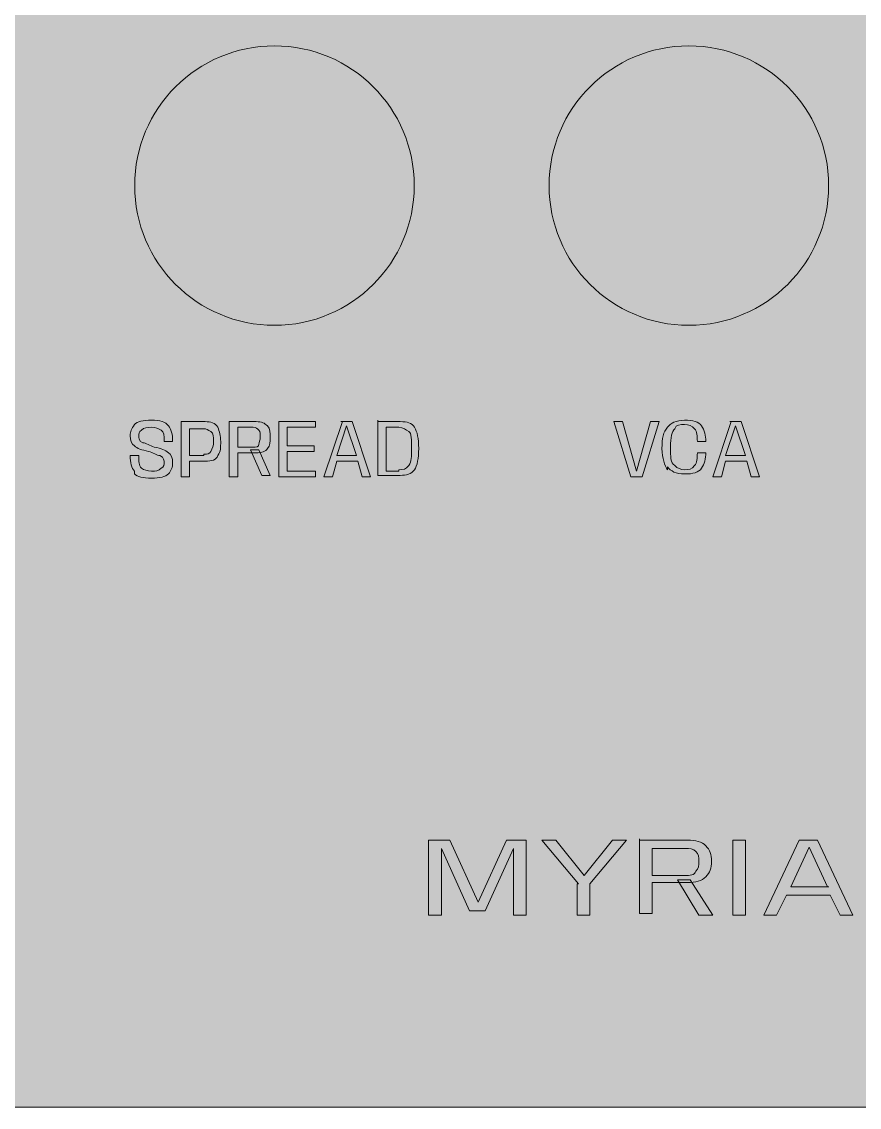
# Model space of a CAD drawing. Header units: millimetres. Extents: x -6 to 399, y -25 to 134.
# Drawn here: x 24.53 to 45.42, y 0.26 to 27.35 of the extents above; entities that cross this region are included whole.
import ezdxf

# ---------------------------------------------------------------- set-up
doc = ezdxf.new("R2010")
doc.units = ezdxf.units.MM
doc.header["$MEASUREMENT"] = 0
for name, color, linetype, lineweight in [('background', 7, 'Continuous', 0), ('cnc', 7, 'Continuous', 0), ('pink', 7, 'Continuous', 0)]:
    doc.layers.add(name, color=color, linetype=linetype, lineweight=lineweight)

msp = doc.modelspace()

# ---------------------------------------------------------------- hatches: boundary and pattern name
at = {"layer": 'background', "true_color": 0x010101, "transparency": 33554687}
h = msp.add_hatch(color=18, dxfattribs=at)
h.dxf.hatch_style = 2
h.paths.add_polyline_path([(0.19403, 129.25778), (81.95028, 129.25778), (81.95028, 0.26458), (0.19403, 0.26458)])
at = {"layer": 'pink', "true_color": 0xf4a7b0, "transparency": 33554687}
h = msp.add_hatch(color=231, dxfattribs=at)
h.dxf.hatch_style = 2
edge = h.paths.add_edge_path()
edge.add_spline(control_points=[(27.34028, 16.13958), (27.26972, 16.21014), (27.23444, 16.35125), (27.23444, 16.52764), (27.23444, 16.52764), (27.44611, 16.52764), (27.44611, 16.52764), (27.44611, 16.38653), (27.44611, 16.28069), (27.51666, 16.21014), (27.58722, 16.17486), (27.65777, 16.13958), (27.76361, 16.13958), (27.86944, 16.13958), (27.93999, 16.13958), (28.01055, 16.21014), (28.0811, 16.24542), (28.0811, 16.31597), (28.0811, 16.35125), (28.0811, 16.38653), (28.0811, 16.49236), (27.97527, 16.52764), (27.90471, 16.52764), (27.79888, 16.5982), (27.69305, 16.63347), (27.51666, 16.66875), (27.41082, 16.70403), (27.34027, 16.77458), (27.26971, 16.80986), (27.23443, 16.91569), (27.23443, 17.02153), (27.23443, 17.12737), (27.26971, 17.19792), (27.34027, 17.30374), (27.41082, 17.3743), (27.55193, 17.40957), (27.7636, 17.40957), (27.97527, 17.40957), (28.11638, 17.37429), (28.18693, 17.26846), (28.25749, 17.1979), (28.29277, 17.0568), (28.29277, 16.88041), (28.29277, 16.88041), (28.0811, 16.88041), (28.0811, 16.88041), (28.0811, 17.02152), (28.0811, 17.12736), (28.01055, 17.16262), (27.93999, 17.1979), (27.86943, 17.23318), (27.7636, 17.23318), (27.65777, 17.23318), (27.58721, 17.23318), (27.51666, 17.16262), (27.44611, 17.12735), (27.44611, 17.0568), (27.44611, 17.02152), (27.44611, 16.98624), (27.44611, 16.88041), (27.55194, 16.84513), (27.62249, 16.84513), (27.72833, 16.77457), (27.83416, 16.7393), (28.01055, 16.70402), (28.11639, 16.66874), (28.18694, 16.59819), (28.2575, 16.56291), (28.29278, 16.45708), (28.29278, 16.35124), (28.29278, 16.2454), (28.2575, 16.13957), (28.18694, 16.06902), (28.11639, 15.99846), (27.97527, 15.96319), (27.76361, 15.96319), (27.55194, 15.96319), (27.41083, 15.99847), (27.34028, 16.06902), (27.34028, 16.06902), (27.34028, 16.13958), (27.34028, 16.13958)], knot_values=[0, 0, 0, 0, 1, 1, 1, 2, 2, 2, 3, 3, 3, 4, 4, 4, 5, 5, 5, 6, 6, 6, 7, 7, 7, 8, 8, 8, 9, 9, 9, 10, 10, 10, 11, 11, 11, 12, 12, 12, 13, 13, 13, 14, 14, 14, 15, 15, 15, 16, 16, 16, 17, 17, 17, 18, 18, 18, 19, 19, 19, 20, 20, 20, 21, 21, 21, 22, 22, 22, 23, 23, 23, 24, 24, 24, 25, 25, 25, 26, 26, 26, 27, 27, 27, 27], degree=3, periodic=0)
h = msp.add_hatch(color=231, dxfattribs=at)
h.dxf.hatch_style = 2
edge = h.paths.add_edge_path()
edge.add_spline(control_points=[(28.50444, 17.3743), (28.50444, 17.3743), (29.10416, 17.3743), (29.10416, 17.3743), (29.24527, 17.3743), (29.35111, 17.33902), (29.42166, 17.2332), (29.45694, 17.12737), (29.49222, 17.02153), (29.49222, 16.88042), (29.49222, 16.73931), (29.49222, 16.63347), (29.42166, 16.52764), (29.38639, 16.42181), (29.28055, 16.38653), (29.10416, 16.38653), (29.10416, 16.38653), (28.71611, 16.38653), (28.71611, 16.38653), (28.71611, 16.38653), (28.71611, 15.99847), (28.71611, 15.99847), (28.71611, 15.99847), (28.50444, 15.99847), (28.50444, 15.99847), (28.50444, 15.99847), (28.50444, 17.3743), (28.50444, 17.3743)], knot_values=[0, 0, 0, 0, 1, 1, 1, 2, 2, 2, 3, 3, 3, 4, 4, 4, 5, 5, 5, 6, 6, 6, 7, 7, 7, 8, 8, 8, 9, 9, 9, 9], degree=3, periodic=0)
edge = h.paths.add_edge_path()
edge.add_spline(control_points=[(29.06889, 16.56292), (29.17472, 16.56292), (29.21, 16.56292), (29.24528, 16.63348), (29.28055, 16.70404), (29.31583, 16.77459), (29.31583, 16.88043), (29.31583, 16.98627), (29.31583, 17.0921), (29.24528, 17.12738), (29.17472, 17.16266), (29.13944, 17.19794), (29.06889, 17.19794), (29.06889, 17.19794), (28.71611, 17.19794), (28.71611, 17.19794), (28.71611, 17.19794), (28.71611, 16.52766), (28.71611, 16.52766), (28.71611, 16.52766), (29.06889, 16.52766), (29.06889, 16.52766), (29.06889, 16.52766), (29.06889, 16.56292), (29.06889, 16.56292)], knot_values=[0, 0, 0, 0, 1, 1, 1, 2, 2, 2, 3, 3, 3, 4, 4, 4, 5, 5, 5, 6, 6, 6, 7, 7, 7, 8, 8, 8, 8], degree=3, periodic=0)
edge.add_line((29.06889, 16.56292), (29.06889, 16.56292))
h = msp.add_hatch(color=231, dxfattribs=at)
h.dxf.hatch_style = 2
edge = h.paths.add_edge_path()
edge.add_spline(control_points=[(29.70389, 17.3743), (29.70389, 17.3743), (30.37416, 17.3743), (30.37416, 17.3743), (30.51528, 17.3743), (30.58583, 17.33902), (30.65639, 17.26848), (30.72694, 17.19793), (30.72694, 17.09209), (30.72694, 16.98626), (30.72694, 16.88043), (30.72694, 16.77459), (30.65639, 16.70404), (30.62111, 16.63348), (30.51528, 16.59821), (30.37416, 16.59821), (30.37416, 16.59821), (29.91555, 16.59821), (29.91555, 16.59821), (29.91555, 16.59821), (29.91555, 15.99848), (29.91555, 15.99848), (29.91555, 15.99848), (29.70389, 15.99848), (29.70389, 15.99848), (29.70389, 15.99848), (29.70389, 17.37432), (29.70389, 17.37432), (29.70389, 17.37432), (29.70389, 17.3743), (29.70389, 17.3743)], knot_values=[0, 0, 0, 0, 1, 1, 1, 2, 2, 2, 3, 3, 3, 4, 4, 4, 5, 5, 5, 6, 6, 6, 7, 7, 7, 8, 8, 8, 9, 9, 9, 10, 10, 10, 10], degree=3, periodic=0)
edge = h.paths.add_edge_path()
edge.add_spline(control_points=[(30.30361, 16.73931), (30.37416, 16.73931), (30.44472, 16.73931), (30.44472, 16.80987), (30.44472, 16.84515), (30.48, 16.9157), (30.48, 16.98626), (30.48, 17.05682), (30.48, 17.12737), (30.44472, 17.16265), (30.40944, 17.19793), (30.37417, 17.23321), (30.30361, 17.23321), (30.30361, 17.23321), (29.91555, 17.23321), (29.91555, 17.23321), (29.91555, 17.23321), (29.91555, 16.73932), (29.91555, 16.73932), (29.91555, 16.73932), (30.30361, 16.73932), (30.30361, 16.73932), (30.30361, 16.73932), (30.30361, 16.73931), (30.30361, 16.73931)], knot_values=[0, 0, 0, 0, 1, 1, 1, 2, 2, 2, 3, 3, 3, 4, 4, 4, 5, 5, 5, 6, 6, 6, 7, 7, 7, 8, 8, 8, 8], degree=3, periodic=0)
edge.add_line((30.30361, 16.73931), (30.30361, 16.73931))
edge = h.paths.add_edge_path()
edge.add_spline(control_points=[(30.23305, 16.66875), (30.23305, 16.66875), (30.44472, 16.66875), (30.44472, 16.66875), (30.44472, 16.66875), (30.72694, 16.03375), (30.72694, 16.03375), (30.72694, 16.03375), (30.51528, 16.03375), (30.51528, 16.03375), (30.51528, 16.03375), (30.23305, 16.66875), (30.23305, 16.66875)], knot_values=[0, 0, 0, 0, 1, 1, 1, 2, 2, 2, 3, 3, 3, 4, 4, 4, 4], degree=3, periodic=0)
edge.add_line((30.23305, 16.66875), (30.23305, 16.66875))
h = msp.add_hatch(color=231, dxfattribs=at)
h.dxf.hatch_style = 2
h.paths.add_polyline_path([(30.93861, 17.3743), (31.85583, 17.3743), (31.85583, 17.2332), (31.15027, 17.2332), (31.15027, 16.77459), (31.82055, 16.77459), (31.82055, 16.63348), (31.15027, 16.63348), (31.15027, 16.13959), (31.85583, 16.13959), (31.85583, 15.99848), (30.93861, 15.99848), (30.93861, 17.37432)])
h = msp.add_hatch(color=231, dxfattribs=at)
h.dxf.hatch_style = 2
edge = h.paths.add_edge_path()
edge.add_spline(control_points=[(32.49083, 17.3743), (32.49083, 17.3743), (32.77305, 17.3743), (32.77305, 17.3743), (32.77305, 17.3743), (33.23167, 15.99847), (33.23167, 15.99847), (33.23167, 15.99847), (33.02, 15.99847), (33.02, 15.99847), (33.02, 15.99847), (32.91417, 16.38653), (32.91417, 16.38653), (32.91417, 16.38653), (32.385, 16.38653), (32.385, 16.38653), (32.385, 16.38653), (32.27916, 15.99847), (32.27916, 15.99847), (32.27916, 15.99847), (32.0675, 15.99847), (32.0675, 15.99847), (32.0675, 15.99847), (32.52611, 17.3743), (32.52611, 17.3743), (32.52611, 17.3743), (32.49083, 17.3743), (32.49083, 17.3743)], knot_values=[0, 0, 0, 0, 1, 1, 1, 2, 2, 2, 3, 3, 3, 4, 4, 4, 5, 5, 5, 6, 6, 6, 7, 7, 7, 8, 8, 8, 9, 9, 9, 9], degree=3, periodic=0)
edge = h.paths.add_edge_path()
edge.add_spline(control_points=[(32.87889, 16.52764), (32.87889, 16.52764), (32.63194, 17.26848), (32.63194, 17.26848), (32.63194, 17.26848), (32.63194, 17.26848), (32.63194, 17.26848), (32.63194, 17.26848), (32.385, 16.52764), (32.385, 16.52764), (32.385, 16.52764), (32.84361, 16.52764), (32.84361, 16.52764), (32.84361, 16.52764), (32.87889, 16.52764), (32.87889, 16.52764)], knot_values=[0, 0, 0, 0, 1, 1, 1, 2, 2, 2, 3, 3, 3, 4, 4, 4, 5, 5, 5, 5], degree=3, periodic=0)
edge.add_line((32.87889, 16.52764), (32.87889, 16.52764))
h = msp.add_hatch(color=231, dxfattribs=at)
h.dxf.hatch_style = 2
edge = h.paths.add_edge_path()
edge.add_spline(control_points=[(33.40805, 17.3743), (33.40805, 17.3743), (33.9725, 17.3743), (33.9725, 17.3743), (34.14889, 17.3743), (34.25472, 17.33902), (34.32527, 17.2332), (34.39583, 17.12737), (34.43111, 16.95098), (34.43111, 16.70403), (34.43111, 16.45708), (34.39583, 16.28069), (34.32527, 16.17486), (34.25472, 16.06903), (34.11361, 16.03375), (33.9725, 16.03375), (33.9725, 16.03375), (33.40805, 16.03375), (33.40805, 16.03375), (33.40805, 16.03375), (33.40805, 17.40958), (33.40805, 17.40958), (33.40805, 17.40958), (33.40805, 17.3743), (33.40805, 17.3743)], knot_values=[0, 0, 0, 0, 1, 1, 1, 2, 2, 2, 3, 3, 3, 4, 4, 4, 5, 5, 5, 6, 6, 6, 7, 7, 7, 8, 8, 8, 8], degree=3, periodic=0)
edge = h.paths.add_edge_path()
edge.add_spline(control_points=[(33.93722, 16.17486), (34.04305, 16.17486), (34.11361, 16.17486), (34.18416, 16.28069), (34.25472, 16.38652), (34.25472, 16.49236), (34.25472, 16.70403), (34.25472, 16.9157), (34.25472, 17.09209), (34.18416, 17.12737), (34.11361, 17.16265), (34.04305, 17.2332), (33.93722, 17.2332), (33.93722, 17.2332), (33.61972, 17.2332), (33.61972, 17.2332), (33.61972, 17.2332), (33.61972, 16.13958), (33.61972, 16.13958), (33.61972, 16.13958), (33.93722, 16.13958), (33.93722, 16.13958), (33.93722, 16.13958), (33.93722, 16.17486), (33.93722, 16.17486)], knot_values=[0, 0, 0, 0, 1, 1, 1, 2, 2, 2, 3, 3, 3, 4, 4, 4, 5, 5, 5, 6, 6, 6, 7, 7, 7, 8, 8, 8, 8], degree=3, periodic=0)
edge.add_line((33.93722, 16.17486), (33.93722, 16.17486))
h = msp.add_hatch(color=231, dxfattribs=at)
h.dxf.hatch_style = 2
h.paths.add_polyline_path([(39.29944, 17.3743), (39.51111, 17.3743), (39.86389, 16.13958), (40.21666, 17.3743), (40.42833, 17.3743), (40.005, 15.99847), (39.72278, 15.99847)])
h = msp.add_hatch(color=231, dxfattribs=at)
h.dxf.hatch_style = 2
edge = h.paths.add_edge_path()
edge.add_spline(control_points=[(40.64, 16.17486), (40.56944, 16.28069), (40.49889, 16.45708), (40.49889, 16.70403), (40.49889, 16.95098), (40.53416, 17.12737), (40.64, 17.2332), (40.71055, 17.33902), (40.85166, 17.40958), (41.06333, 17.40958), (41.275, 17.40958), (41.41611, 17.3743), (41.48666, 17.26848), (41.55722, 17.16265), (41.5925, 17.02153), (41.5925, 16.88042), (41.5925, 16.88042), (41.38083, 16.88042), (41.38083, 16.88042), (41.38083, 17.02153), (41.38083, 17.12737), (41.31028, 17.19792), (41.23972, 17.26848), (41.16916, 17.30374), (41.06333, 17.30374), (40.9575, 17.30374), (40.85167, 17.30374), (40.81639, 17.19792), (40.74583, 17.12736), (40.71055, 16.98625), (40.71055, 16.73931), (40.71055, 16.49237), (40.71055, 16.35125), (40.81639, 16.2807), (40.88694, 16.21014), (40.9575, 16.17487), (41.06333, 16.17487), (41.16916, 16.17487), (41.23972, 16.17487), (41.31028, 16.2807), (41.38083, 16.35126), (41.38083, 16.45709), (41.38083, 16.5982), (41.38083, 16.5982), (41.5925, 16.5982), (41.5925, 16.5982), (41.5925, 16.45709), (41.55722, 16.31598), (41.48666, 16.21014), (41.41611, 16.10431), (41.275, 16.06903), (41.06333, 16.06903), (40.85166, 16.06903), (40.71055, 16.13959), (40.64, 16.24542), (40.64, 16.24542), (40.64, 16.17486), (40.64, 16.17486)], knot_values=[0, 0, 0, 0, 1, 1, 1, 2, 2, 2, 3, 3, 3, 4, 4, 4, 5, 5, 5, 6, 6, 6, 7, 7, 7, 8, 8, 8, 9, 9, 9, 10, 10, 10, 11, 11, 11, 12, 12, 12, 13, 13, 13, 14, 14, 14, 15, 15, 15, 16, 16, 16, 17, 17, 17, 18, 18, 18, 19, 19, 19, 19], degree=3, periodic=0)
h = msp.add_hatch(color=231, dxfattribs=at)
h.dxf.hatch_style = 2
edge = h.paths.add_edge_path()
edge.add_spline(control_points=[(42.19222, 17.3743), (42.19222, 17.3743), (42.47444, 17.3743), (42.47444, 17.3743), (42.47444, 17.3743), (42.93306, 15.99847), (42.93306, 15.99847), (42.93306, 15.99847), (42.72139, 15.99847), (42.72139, 15.99847), (42.72139, 15.99847), (42.61555, 16.38653), (42.61555, 16.38653), (42.61555, 16.38653), (42.08639, 16.38653), (42.08639, 16.38653), (42.08639, 16.38653), (41.98055, 15.99847), (41.98055, 15.99847), (41.98055, 15.99847), (41.76889, 15.99847), (41.76889, 15.99847), (41.76889, 15.99847), (42.2275, 17.3743), (42.2275, 17.3743), (42.2275, 17.3743), (42.19222, 17.3743), (42.19222, 17.3743)], knot_values=[0, 0, 0, 0, 1, 1, 1, 2, 2, 2, 3, 3, 3, 4, 4, 4, 5, 5, 5, 6, 6, 6, 7, 7, 7, 8, 8, 8, 9, 9, 9, 9], degree=3, periodic=0)
edge = h.paths.add_edge_path()
edge.add_spline(control_points=[(42.58028, 16.52764), (42.58028, 16.52764), (42.33333, 17.26848), (42.33333, 17.26848), (42.33333, 17.26848), (42.33333, 17.26848), (42.33333, 17.26848), (42.33333, 17.26848), (42.08639, 16.52764), (42.08639, 16.52764), (42.08639, 16.52764), (42.545, 16.52764), (42.545, 16.52764), (42.545, 16.52764), (42.58028, 16.52764), (42.58028, 16.52764)], knot_values=[0, 0, 0, 0, 1, 1, 1, 2, 2, 2, 3, 3, 3, 4, 4, 4, 5, 5, 5, 5], degree=3, periodic=0)
edge.add_line((42.58028, 16.52764), (42.58028, 16.52764))
h = msp.add_hatch(color=231, dxfattribs=at)
h.dxf.hatch_style = 2
h.paths.add_polyline_path([(34.71333, 6.93208), (35.20722, 6.93208), (35.91278, 5.37986), (36.61833, 6.93208), (37.11222, 6.93208), (37.11222, 5.06236), (36.79472, 5.06236), (36.79472, 6.72042), (36.08917, 5.1682), (35.70111, 5.1682), (34.99556, 6.72042), (34.99556, 5.06236), (34.67805, 5.06236), (34.67805, 6.93208)])
h = msp.add_hatch(color=231, dxfattribs=at)
h.dxf.hatch_style = 2
h.paths.add_polyline_path([(38.4175, 5.83848), (37.50028, 6.93209), (37.85305, 6.93209), (38.55861, 6.05015), (39.26417, 6.93209), (39.61694, 6.93209), (38.69972, 5.83848), (38.69972, 5.06236), (38.38222, 5.06236), (38.38222, 5.83848)])
h = msp.add_hatch(color=231, dxfattribs=at)
h.dxf.hatch_style = 2
edge = h.paths.add_edge_path()
edge.add_spline(control_points=[(39.93444, 6.93208), (39.93444, 6.93208), (41.13389, 6.93208), (41.13389, 6.93208), (41.34555, 6.93208), (41.48666, 6.8968), (41.5925, 6.79097), (41.69833, 6.68514), (41.73361, 6.5793), (41.73361, 6.40291), (41.73361, 6.22652), (41.69833, 6.1207), (41.5925, 6.01486), (41.48666, 5.90902), (41.34556, 5.87375), (41.13389, 5.87375), (41.13389, 5.87375), (40.25194, 5.87375), (40.25194, 5.87375), (40.25194, 5.87375), (40.25194, 5.09763), (40.25194, 5.09763), (40.25194, 5.09763), (39.93444, 5.09763), (39.93444, 5.09763), (39.93444, 5.09763), (39.93444, 6.96735), (39.93444, 6.96735), (39.93444, 6.96735), (39.93444, 6.93208), (39.93444, 6.93208)], knot_values=[0, 0, 0, 0, 1, 1, 1, 2, 2, 2, 3, 3, 3, 4, 4, 4, 5, 5, 5, 6, 6, 6, 7, 7, 7, 8, 8, 8, 9, 9, 9, 10, 10, 10, 10], degree=3, periodic=0)
edge = h.paths.add_edge_path()
edge.add_spline(control_points=[(41.06333, 6.05014), (41.20444, 6.05014), (41.31028, 6.05014), (41.34556, 6.15596), (41.41611, 6.22652), (41.41611, 6.29707), (41.41611, 6.40291), (41.41611, 6.50875), (41.41611, 6.5793), (41.34556, 6.64986), (41.275, 6.72042), (41.20444, 6.72042), (41.06333, 6.72042), (41.06333, 6.72042), (40.25194, 6.72042), (40.25194, 6.72042), (40.25194, 6.72042), (40.25194, 6.05015), (40.25194, 6.05015), (40.25194, 6.05015), (41.06333, 6.05015), (41.06333, 6.05015), (41.06333, 6.05015), (41.06333, 6.05014), (41.06333, 6.05014)], knot_values=[0, 0, 0, 0, 1, 1, 1, 2, 2, 2, 3, 3, 3, 4, 4, 4, 5, 5, 5, 6, 6, 6, 7, 7, 7, 8, 8, 8, 8], degree=3, periodic=0)
edge.add_line((41.06333, 6.05014), (41.06333, 6.05014))
edge = h.paths.add_edge_path()
edge.add_spline(control_points=[(40.88694, 5.94431), (40.88694, 5.94431), (41.20444, 5.94431), (41.20444, 5.94431), (41.20444, 5.94431), (41.76889, 5.06236), (41.76889, 5.06236), (41.76889, 5.06236), (41.41611, 5.06236), (41.41611, 5.06236), (41.41611, 5.06236), (40.88694, 5.94431), (40.88694, 5.94431)], knot_values=[0, 0, 0, 0, 1, 1, 1, 2, 2, 2, 3, 3, 3, 4, 4, 4, 4], degree=3, periodic=0)
edge.add_line((40.88694, 5.94431), (40.88694, 5.94431))
h = msp.add_hatch(color=231, dxfattribs=at)
h.dxf.hatch_style = 2
h.paths.add_polyline_path([(42.26277, 6.93208), (42.58027, 6.93208), (42.58027, 5.06236), (42.26277, 5.06236)])
h = msp.add_hatch(color=231, dxfattribs=at)
h.dxf.hatch_style = 2
edge = h.paths.add_edge_path()
edge.add_spline(control_points=[(43.95611, 6.93208), (43.95611, 6.93208), (44.37944, 6.93208), (44.37944, 6.93208), (44.37944, 6.93208), (45.26139, 5.06236), (45.26139, 5.06236), (45.26139, 5.06236), (44.94389, 5.06236), (44.94389, 5.06236), (44.94389, 5.06236), (44.69694, 5.55625), (44.69694, 5.55625), (44.69694, 5.55625), (43.60333, 5.55625), (43.60333, 5.55625), (43.60333, 5.55625), (43.35639, 5.06236), (43.35639, 5.06236), (43.35639, 5.06236), (43.03889, 5.06236), (43.03889, 5.06236), (43.03889, 5.06236), (43.92083, 6.93208), (43.92083, 6.93208), (43.92083, 6.93208), (43.95611, 6.93208), (43.95611, 6.93208)], knot_values=[0, 0, 0, 0, 1, 1, 1, 2, 2, 2, 3, 3, 3, 4, 4, 4, 5, 5, 5, 6, 6, 6, 7, 7, 7, 8, 8, 8, 9, 9, 9, 9], degree=3, periodic=0)
edge = h.paths.add_edge_path()
edge.add_spline(control_points=[(44.62638, 5.76792), (44.62638, 5.76792), (44.16777, 6.75569), (44.16777, 6.75569), (44.16777, 6.75569), (44.16777, 6.75569), (44.16777, 6.75569), (44.16777, 6.75569), (43.70916, 5.76792), (43.70916, 5.76792), (43.70916, 5.76792), (44.66166, 5.76792), (44.66166, 5.76792), (44.66166, 5.76792), (44.62638, 5.76792), (44.62638, 5.76792)], knot_values=[0, 0, 0, 0, 1, 1, 1, 2, 2, 2, 3, 3, 3, 4, 4, 4, 5, 5, 5, 5], degree=3, periodic=0)
edge.add_line((44.62638, 5.76792), (44.62638, 5.76792))

# ---------------------------------------------------------------- linework, layer by layer
at = {"layer": 'background', "color": 18, "lineweight": 0, "true_color": 0x000000}
msp.add_lwpolyline([(0.19403, 129.25778), (81.95028, 129.25778), (81.95028, 0.26458), (0.19403, 0.26458)], close=True, dxfattribs=at)
at = {"layer": 'background'}
msp.add_lwpolyline([(0.19403, 129.25778), (81.95028, 129.25778), (81.95028, 0.26458), (0.19403, 0.26458)], close=True, dxfattribs=at)
at = {"layer": 'cnc', "color": 165, "lineweight": 9, "true_color": 0x4068b1}
msp.add_lwpolyline([(0.24694, 129.20486), (81.95028, 129.20486), (81.95028, 0.26458), (0.24694, 0.26458)], close=True, dxfattribs=at)
for centre in [(30.83278, 23.2657), (41.16916, 23.2657)]:
    msp.add_circle(centre, 3.4865, dxfattribs=at)
at = {"layer": 'pink', "color": 18, "lineweight": 0, "true_color": 0x000000}
for points in [[(30.93861, 17.3743), (31.85583, 17.3743), (31.85583, 17.2332), (31.15027, 17.2332), (31.15027, 16.77459), (31.82055, 16.77459), (31.82055, 16.63348), (31.15027, 16.63348), (31.15027, 16.13959), (31.85583, 16.13959), (31.85583, 15.99848), (30.93861, 15.99848), (30.93861, 17.37432)], [(32.49083, 17.3743), (32.77305, 17.3743), (33.23167, 15.99847), (33.02, 15.99847), (32.91417, 16.38653), (32.385, 16.38653), (32.27916, 15.99847), (32.0675, 15.99847), (32.52611, 17.3743)], [(39.29944, 17.3743), (39.51111, 17.3743), (39.86389, 16.13958), (39.86389, 16.13958), (40.21666, 17.3743), (40.42833, 17.3743), (40.005, 15.99847), (39.72278, 15.99847)], [(42.19222, 17.3743), (42.47444, 17.3743), (42.93306, 15.99847), (42.72139, 15.99847), (42.61555, 16.38653), (42.08639, 16.38653), (41.98055, 15.99847), (41.76889, 15.99847), (42.2275, 17.3743)], [(32.87889, 16.52764), (32.63194, 17.26848), (32.63194, 17.26848), (32.385, 16.52764), (32.84361, 16.52764)], [(42.58028, 16.52764), (42.33333, 17.26848), (42.33333, 17.26848), (42.08639, 16.52764), (42.545, 16.52764)], [(30.23305, 16.66875), (30.44472, 16.66875), (30.72694, 16.03375), (30.51528, 16.03375)], [(34.71333, 6.93208), (35.20722, 6.93208), (35.91278, 5.37986), (35.91278, 5.37986), (36.61833, 6.93208), (37.11222, 6.93208), (37.11222, 5.06236), (36.79472, 5.06236), (36.79472, 6.72042), (36.79472, 6.72042), (36.08917, 5.1682), (35.70111, 5.1682), (34.99556, 6.72042), (34.99556, 6.72042), (34.99556, 5.06236), (34.67805, 5.06236), (34.67805, 6.93208)], [(38.4175, 5.83848), (37.50028, 6.93209), (37.85305, 6.93209), (38.55861, 6.05015), (38.55861, 6.05015), (39.26417, 6.93209), (39.61694, 6.93209), (38.69972, 5.83848), (38.69972, 5.06236), (38.38222, 5.06236), (38.38222, 5.83848)], [(42.26277, 6.93208), (42.58027, 6.93208), (42.58027, 5.06236), (42.26277, 5.06236)], [(43.95611, 6.93208), (44.37944, 6.93208), (45.26139, 5.06236), (44.94389, 5.06236), (44.69694, 5.55625), (43.60333, 5.55625), (43.35639, 5.06236), (43.03889, 5.06236), (43.92083, 6.93208)], [(44.62638, 5.76792), (44.16777, 6.75569), (44.16777, 6.75569), (43.70916, 5.76792), (44.66166, 5.76792)], [(40.88694, 5.94431), (41.20444, 5.94431), (41.76889, 5.06236), (41.41611, 5.06236)]]:
    msp.add_lwpolyline(points, close=True, dxfattribs=at)
at = {"layer": 'pink'}
for points in [[(30.93861, 17.3743), (31.85583, 17.3743), (31.85583, 17.2332), (31.15027, 17.2332), (31.15027, 16.77459), (31.82055, 16.77459), (31.82055, 16.63348), (31.15027, 16.63348), (31.15027, 16.13959), (31.85583, 16.13959), (31.85583, 15.99848), (30.93861, 15.99848), (30.93861, 17.37432)], [(39.29944, 17.3743), (39.51111, 17.3743), (39.86389, 16.13958), (39.86389, 16.13958), (40.21666, 17.3743), (40.42833, 17.3743), (40.005, 15.99847), (39.72278, 15.99847)], [(34.71333, 6.93208), (35.20722, 6.93208), (35.91278, 5.37986), (35.91278, 5.37986), (36.61833, 6.93208), (37.11222, 6.93208), (37.11222, 5.06236), (36.79472, 5.06236), (36.79472, 6.72042), (36.79472, 6.72042), (36.08917, 5.1682), (35.70111, 5.1682), (34.99556, 6.72042), (34.99556, 6.72042), (34.99556, 5.06236), (34.67805, 5.06236), (34.67805, 6.93208)], [(38.4175, 5.83848), (37.50028, 6.93209), (37.85305, 6.93209), (38.55861, 6.05015), (38.55861, 6.05015), (39.26417, 6.93209), (39.61694, 6.93209), (38.69972, 5.83848), (38.69972, 5.06236), (38.38222, 5.06236), (38.38222, 5.83848)], [(42.26277, 6.93208), (42.58027, 6.93208), (42.58027, 5.06236), (42.26277, 5.06236)]]:
    msp.add_lwpolyline(points, close=True, dxfattribs=at)
at = {"layer": 'pink', "color": 18, "lineweight": 0, "true_color": 0x000000}
for points, knots in [([(27.34028, 16.13958), (27.26972, 16.21014), (27.23444, 16.35125), (27.23444, 16.52764), (27.23444, 16.52764), (27.44611, 16.52764), (27.44611, 16.52764), (27.44611, 16.38653), (27.44611, 16.28069), (27.51666, 16.21014), (27.58722, 16.17486), (27.65777, 16.13958), (27.76361, 16.13958), (27.86944, 16.13958), (27.93999, 16.13958), (28.01055, 16.21014), (28.0811, 16.24542), (28.0811, 16.31597), (28.0811, 16.35125), (28.0811, 16.38653), (28.0811, 16.49236), (27.97527, 16.52764), (27.90471, 16.52764), (27.79888, 16.5982), (27.69305, 16.63347), (27.51666, 16.66875), (27.41082, 16.70403), (27.34027, 16.77458), (27.26971, 16.80986), (27.23443, 16.91569), (27.23443, 17.02153), (27.23443, 17.12737), (27.26971, 17.19792), (27.34027, 17.30374), (27.41082, 17.3743), (27.55193, 17.40957), (27.7636, 17.40957), (27.97527, 17.40957), (28.11638, 17.37429), (28.18693, 17.26846), (28.25749, 17.1979), (28.29277, 17.0568), (28.29277, 16.88041), (28.29277, 16.88041), (28.0811, 16.88041), (28.0811, 16.88041), (28.0811, 17.02152), (28.0811, 17.12736), (28.01055, 17.16262), (27.93999, 17.1979), (27.86943, 17.23318), (27.7636, 17.23318), (27.65777, 17.23318), (27.58721, 17.23318), (27.51666, 17.16262), (27.44611, 17.12735), (27.44611, 17.0568), (27.44611, 17.02152), (27.44611, 16.98624), (27.44611, 16.88041), (27.55194, 16.84513), (27.62249, 16.84513), (27.72833, 16.77457), (27.83416, 16.7393), (28.01055, 16.70402), (28.11639, 16.66874), (28.18694, 16.59819), (28.2575, 16.56291), (28.29278, 16.45708), (28.29278, 16.35124), (28.29278, 16.2454), (28.2575, 16.13957), (28.18694, 16.06902), (28.11639, 15.99846), (27.97527, 15.96319), (27.76361, 15.96319), (27.55194, 15.96319), (27.41083, 15.99847), (27.34028, 16.06902), (27.34028, 16.06902), (27.34028, 16.13958), (27.34028, 16.13958)], [0, 0, 0, 0, 1, 1, 1, 2, 2, 2, 3, 3, 3, 4, 4, 4, 5, 5, 5, 6, 6, 6, 7, 7, 7, 8, 8, 8, 9, 9, 9, 10, 10, 10, 11, 11, 11, 12, 12, 12, 13, 13, 13, 14, 14, 14, 15, 15, 15, 16, 16, 16, 17, 17, 17, 18, 18, 18, 19, 19, 19, 20, 20, 20, 21, 21, 21, 22, 22, 22, 23, 23, 23, 24, 24, 24, 25, 25, 25, 26, 26, 26, 27, 27, 27, 27]), ([(28.50444, 17.3743), (28.50444, 17.3743), (29.10416, 17.3743), (29.10416, 17.3743), (29.24527, 17.3743), (29.35111, 17.33902), (29.42166, 17.2332), (29.45694, 17.12737), (29.49222, 17.02153), (29.49222, 16.88042), (29.49222, 16.73931), (29.49222, 16.63347), (29.42166, 16.52764), (29.38639, 16.42181), (29.28055, 16.38653), (29.10416, 16.38653), (29.10416, 16.38653), (28.71611, 16.38653), (28.71611, 16.38653), (28.71611, 16.38653), (28.71611, 15.99847), (28.71611, 15.99847), (28.71611, 15.99847), (28.50444, 15.99847), (28.50444, 15.99847), (28.50444, 15.99847), (28.50444, 17.3743), (28.50444, 17.3743)], [0, 0, 0, 0, 1, 1, 1, 2, 2, 2, 3, 3, 3, 4, 4, 4, 5, 5, 5, 6, 6, 6, 7, 7, 7, 8, 8, 8, 9, 9, 9, 9]), ([(29.70389, 17.3743), (29.70389, 17.3743), (30.37416, 17.3743), (30.37416, 17.3743), (30.51528, 17.3743), (30.58583, 17.33902), (30.65639, 17.26848), (30.72694, 17.19793), (30.72694, 17.09209), (30.72694, 16.98626), (30.72694, 16.88043), (30.72694, 16.77459), (30.65639, 16.70404), (30.62111, 16.63348), (30.51528, 16.59821), (30.37416, 16.59821), (30.37416, 16.59821), (29.91555, 16.59821), (29.91555, 16.59821), (29.91555, 16.59821), (29.91555, 15.99848), (29.91555, 15.99848), (29.91555, 15.99848), (29.70389, 15.99848), (29.70389, 15.99848), (29.70389, 15.99848), (29.70389, 17.37432), (29.70389, 17.37432), (29.70389, 17.37432), (29.70389, 17.3743), (29.70389, 17.3743)], [0, 0, 0, 0, 1, 1, 1, 2, 2, 2, 3, 3, 3, 4, 4, 4, 5, 5, 5, 6, 6, 6, 7, 7, 7, 8, 8, 8, 9, 9, 9, 10, 10, 10, 10]), ([(33.40805, 17.3743), (33.40805, 17.3743), (33.9725, 17.3743), (33.9725, 17.3743), (34.14889, 17.3743), (34.25472, 17.33902), (34.32527, 17.2332), (34.39583, 17.12737), (34.43111, 16.95098), (34.43111, 16.70403), (34.43111, 16.45708), (34.39583, 16.28069), (34.32527, 16.17486), (34.25472, 16.06903), (34.11361, 16.03375), (33.9725, 16.03375), (33.9725, 16.03375), (33.40805, 16.03375), (33.40805, 16.03375), (33.40805, 16.03375), (33.40805, 17.40958), (33.40805, 17.40958), (33.40805, 17.40958), (33.40805, 17.3743), (33.40805, 17.3743)], [0, 0, 0, 0, 1, 1, 1, 2, 2, 2, 3, 3, 3, 4, 4, 4, 5, 5, 5, 6, 6, 6, 7, 7, 7, 8, 8, 8, 8]), ([(40.64, 16.17486), (40.56944, 16.28069), (40.49889, 16.45708), (40.49889, 16.70403), (40.49889, 16.95098), (40.53416, 17.12737), (40.64, 17.2332), (40.71055, 17.33902), (40.85166, 17.40958), (41.06333, 17.40958), (41.275, 17.40958), (41.41611, 17.3743), (41.48666, 17.26848), (41.55722, 17.16265), (41.5925, 17.02153), (41.5925, 16.88042), (41.5925, 16.88042), (41.38083, 16.88042), (41.38083, 16.88042), (41.38083, 17.02153), (41.38083, 17.12737), (41.31028, 17.19792), (41.23972, 17.26848), (41.16916, 17.30374), (41.06333, 17.30374), (40.9575, 17.30374), (40.85167, 17.30374), (40.81639, 17.19792), (40.74583, 17.12736), (40.71055, 16.98625), (40.71055, 16.73931), (40.71055, 16.49237), (40.71055, 16.35125), (40.81639, 16.2807), (40.88694, 16.21014), (40.9575, 16.17487), (41.06333, 16.17487), (41.16916, 16.17487), (41.23972, 16.17487), (41.31028, 16.2807), (41.38083, 16.35126), (41.38083, 16.45709), (41.38083, 16.5982), (41.38083, 16.5982), (41.5925, 16.5982), (41.5925, 16.5982), (41.5925, 16.45709), (41.55722, 16.31598), (41.48666, 16.21014), (41.41611, 16.10431), (41.275, 16.06903), (41.06333, 16.06903), (40.85166, 16.06903), (40.71055, 16.13959), (40.64, 16.24542), (40.64, 16.24542), (40.64, 16.17486), (40.64, 16.17486)], [0, 0, 0, 0, 1, 1, 1, 2, 2, 2, 3, 3, 3, 4, 4, 4, 5, 5, 5, 6, 6, 6, 7, 7, 7, 8, 8, 8, 9, 9, 9, 10, 10, 10, 11, 11, 11, 12, 12, 12, 13, 13, 13, 14, 14, 14, 15, 15, 15, 16, 16, 16, 17, 17, 17, 18, 18, 18, 19, 19, 19, 19]), ([(29.06889, 16.56292), (29.17472, 16.56292), (29.21, 16.56292), (29.24528, 16.63348), (29.28055, 16.70404), (29.31583, 16.77459), (29.31583, 16.88043), (29.31583, 16.98627), (29.31583, 17.0921), (29.24528, 17.12738), (29.17472, 17.16266), (29.13944, 17.19794), (29.06889, 17.19794), (29.06889, 17.19794), (28.71611, 17.19794), (28.71611, 17.19794), (28.71611, 17.19794), (28.71611, 16.52766), (28.71611, 16.52766), (28.71611, 16.52766), (29.06889, 16.52766), (29.06889, 16.52766), (29.06889, 16.52766), (29.06889, 16.56292), (29.06889, 16.56292)], [0, 0, 0, 0, 1, 1, 1, 2, 2, 2, 3, 3, 3, 4, 4, 4, 5, 5, 5, 6, 6, 6, 7, 7, 7, 8, 8, 8, 8]), ([(30.30361, 16.73931), (30.37416, 16.73931), (30.44472, 16.73931), (30.44472, 16.80987), (30.44472, 16.84515), (30.48, 16.9157), (30.48, 16.98626), (30.48, 17.05682), (30.48, 17.12737), (30.44472, 17.16265), (30.40944, 17.19793), (30.37417, 17.23321), (30.30361, 17.23321), (30.30361, 17.23321), (29.91555, 17.23321), (29.91555, 17.23321), (29.91555, 17.23321), (29.91555, 16.73932), (29.91555, 16.73932), (29.91555, 16.73932), (30.30361, 16.73932), (30.30361, 16.73932), (30.30361, 16.73932), (30.30361, 16.73931), (30.30361, 16.73931)], [0, 0, 0, 0, 1, 1, 1, 2, 2, 2, 3, 3, 3, 4, 4, 4, 5, 5, 5, 6, 6, 6, 7, 7, 7, 8, 8, 8, 8]), ([(33.93722, 16.17486), (34.04305, 16.17486), (34.11361, 16.17486), (34.18416, 16.28069), (34.25472, 16.38652), (34.25472, 16.49236), (34.25472, 16.70403), (34.25472, 16.9157), (34.25472, 17.09209), (34.18416, 17.12737), (34.11361, 17.16265), (34.04305, 17.2332), (33.93722, 17.2332), (33.93722, 17.2332), (33.61972, 17.2332), (33.61972, 17.2332), (33.61972, 17.2332), (33.61972, 16.13958), (33.61972, 16.13958), (33.61972, 16.13958), (33.93722, 16.13958), (33.93722, 16.13958), (33.93722, 16.13958), (33.93722, 16.17486), (33.93722, 16.17486)], [0, 0, 0, 0, 1, 1, 1, 2, 2, 2, 3, 3, 3, 4, 4, 4, 5, 5, 5, 6, 6, 6, 7, 7, 7, 8, 8, 8, 8]), ([(39.93444, 6.93208), (39.93444, 6.93208), (41.13389, 6.93208), (41.13389, 6.93208), (41.34555, 6.93208), (41.48666, 6.8968), (41.5925, 6.79097), (41.69833, 6.68514), (41.73361, 6.5793), (41.73361, 6.40291), (41.73361, 6.22652), (41.69833, 6.1207), (41.5925, 6.01486), (41.48666, 5.90902), (41.34556, 5.87375), (41.13389, 5.87375), (41.13389, 5.87375), (40.25194, 5.87375), (40.25194, 5.87375), (40.25194, 5.87375), (40.25194, 5.09763), (40.25194, 5.09763), (40.25194, 5.09763), (39.93444, 5.09763), (39.93444, 5.09763), (39.93444, 5.09763), (39.93444, 6.96735), (39.93444, 6.96735), (39.93444, 6.96735), (39.93444, 6.93208), (39.93444, 6.93208)], [0, 0, 0, 0, 1, 1, 1, 2, 2, 2, 3, 3, 3, 4, 4, 4, 5, 5, 5, 6, 6, 6, 7, 7, 7, 8, 8, 8, 9, 9, 9, 10, 10, 10, 10]), ([(41.06333, 6.05014), (41.20444, 6.05014), (41.31028, 6.05014), (41.34556, 6.15596), (41.41611, 6.22652), (41.41611, 6.29707), (41.41611, 6.40291), (41.41611, 6.50875), (41.41611, 6.5793), (41.34556, 6.64986), (41.275, 6.72042), (41.20444, 6.72042), (41.06333, 6.72042), (41.06333, 6.72042), (40.25194, 6.72042), (40.25194, 6.72042), (40.25194, 6.72042), (40.25194, 6.05015), (40.25194, 6.05015), (40.25194, 6.05015), (41.06333, 6.05015), (41.06333, 6.05015), (41.06333, 6.05015), (41.06333, 6.05014), (41.06333, 6.05014)], [0, 0, 0, 0, 1, 1, 1, 2, 2, 2, 3, 3, 3, 4, 4, 4, 5, 5, 5, 6, 6, 6, 7, 7, 7, 8, 8, 8, 8])]:
    msp.add_open_spline(points, degree=3, knots=knots, dxfattribs=at)
at = {"layer": 'pink'}
for points, knots in [([(27.34028, 16.13958), (27.26972, 16.21014), (27.23444, 16.35125), (27.23444, 16.52764), (27.23444, 16.52764), (27.44611, 16.52764), (27.44611, 16.52764), (27.44611, 16.38653), (27.44611, 16.28069), (27.51666, 16.21014), (27.58722, 16.17486), (27.65777, 16.13958), (27.76361, 16.13958), (27.86944, 16.13958), (27.93999, 16.13958), (28.01055, 16.21014), (28.0811, 16.24542), (28.0811, 16.31597), (28.0811, 16.35125), (28.0811, 16.38653), (28.0811, 16.49236), (27.97527, 16.52764), (27.90471, 16.52764), (27.79888, 16.5982), (27.69305, 16.63347), (27.51666, 16.66875), (27.41082, 16.70403), (27.34027, 16.77458), (27.26971, 16.80986), (27.23443, 16.91569), (27.23443, 17.02153), (27.23443, 17.12737), (27.26971, 17.19792), (27.34027, 17.30374), (27.41082, 17.3743), (27.55193, 17.40957), (27.7636, 17.40957), (27.97527, 17.40957), (28.11638, 17.37429), (28.18693, 17.26846), (28.25749, 17.1979), (28.29277, 17.0568), (28.29277, 16.88041), (28.29277, 16.88041), (28.0811, 16.88041), (28.0811, 16.88041), (28.0811, 17.02152), (28.0811, 17.12736), (28.01055, 17.16262), (27.93999, 17.1979), (27.86943, 17.23318), (27.7636, 17.23318), (27.65777, 17.23318), (27.58721, 17.23318), (27.51666, 17.16262), (27.44611, 17.12735), (27.44611, 17.0568), (27.44611, 17.02152), (27.44611, 16.98624), (27.44611, 16.88041), (27.55194, 16.84513), (27.62249, 16.84513), (27.72833, 16.77457), (27.83416, 16.7393), (28.01055, 16.70402), (28.11639, 16.66874), (28.18694, 16.59819), (28.2575, 16.56291), (28.29278, 16.45708), (28.29278, 16.35124), (28.29278, 16.2454), (28.2575, 16.13957), (28.18694, 16.06902), (28.11639, 15.99846), (27.97527, 15.96319), (27.76361, 15.96319), (27.55194, 15.96319), (27.41083, 15.99847), (27.34028, 16.06902), (27.34028, 16.06902), (27.34028, 16.13958), (27.34028, 16.13958)], [0, 0, 0, 0, 1, 1, 1, 2, 2, 2, 3, 3, 3, 4, 4, 4, 5, 5, 5, 6, 6, 6, 7, 7, 7, 8, 8, 8, 9, 9, 9, 10, 10, 10, 11, 11, 11, 12, 12, 12, 13, 13, 13, 14, 14, 14, 15, 15, 15, 16, 16, 16, 17, 17, 17, 18, 18, 18, 19, 19, 19, 20, 20, 20, 21, 21, 21, 22, 22, 22, 23, 23, 23, 24, 24, 24, 25, 25, 25, 26, 26, 26, 27, 27, 27, 27]), ([(28.50444, 17.3743), (28.50444, 17.3743), (29.10416, 17.3743), (29.10416, 17.3743), (29.24527, 17.3743), (29.35111, 17.33902), (29.42166, 17.2332), (29.45694, 17.12737), (29.49222, 17.02153), (29.49222, 16.88042), (29.49222, 16.73931), (29.49222, 16.63347), (29.42166, 16.52764), (29.38639, 16.42181), (29.28055, 16.38653), (29.10416, 16.38653), (29.10416, 16.38653), (28.71611, 16.38653), (28.71611, 16.38653), (28.71611, 16.38653), (28.71611, 15.99847), (28.71611, 15.99847), (28.71611, 15.99847), (28.50444, 15.99847), (28.50444, 15.99847), (28.50444, 15.99847), (28.50444, 17.3743), (28.50444, 17.3743)], [0, 0, 0, 0, 1, 1, 1, 2, 2, 2, 3, 3, 3, 4, 4, 4, 5, 5, 5, 6, 6, 6, 7, 7, 7, 8, 8, 8, 9, 9, 9, 9]), ([(29.70389, 17.3743), (29.70389, 17.3743), (30.37416, 17.3743), (30.37416, 17.3743), (30.51528, 17.3743), (30.58583, 17.33902), (30.65639, 17.26848), (30.72694, 17.19793), (30.72694, 17.09209), (30.72694, 16.98626), (30.72694, 16.88043), (30.72694, 16.77459), (30.65639, 16.70404), (30.62111, 16.63348), (30.51528, 16.59821), (30.37416, 16.59821), (30.37416, 16.59821), (29.91555, 16.59821), (29.91555, 16.59821), (29.91555, 16.59821), (29.91555, 15.99848), (29.91555, 15.99848), (29.91555, 15.99848), (29.70389, 15.99848), (29.70389, 15.99848), (29.70389, 15.99848), (29.70389, 17.37432), (29.70389, 17.37432), (29.70389, 17.37432), (29.70389, 17.3743), (29.70389, 17.3743)], [0, 0, 0, 0, 1, 1, 1, 2, 2, 2, 3, 3, 3, 4, 4, 4, 5, 5, 5, 6, 6, 6, 7, 7, 7, 8, 8, 8, 9, 9, 9, 10, 10, 10, 10]), ([(32.49083, 17.3743), (32.49083, 17.3743), (32.77305, 17.3743), (32.77305, 17.3743), (32.77305, 17.3743), (33.23167, 15.99847), (33.23167, 15.99847), (33.23167, 15.99847), (33.02, 15.99847), (33.02, 15.99847), (33.02, 15.99847), (32.91417, 16.38653), (32.91417, 16.38653), (32.91417, 16.38653), (32.385, 16.38653), (32.385, 16.38653), (32.385, 16.38653), (32.27916, 15.99847), (32.27916, 15.99847), (32.27916, 15.99847), (32.0675, 15.99847), (32.0675, 15.99847), (32.0675, 15.99847), (32.52611, 17.3743), (32.52611, 17.3743), (32.52611, 17.3743), (32.49083, 17.3743), (32.49083, 17.3743)], [0, 0, 0, 0, 1, 1, 1, 2, 2, 2, 3, 3, 3, 4, 4, 4, 5, 5, 5, 6, 6, 6, 7, 7, 7, 8, 8, 8, 9, 9, 9, 9]), ([(33.40805, 17.3743), (33.40805, 17.3743), (33.9725, 17.3743), (33.9725, 17.3743), (34.14889, 17.3743), (34.25472, 17.33902), (34.32527, 17.2332), (34.39583, 17.12737), (34.43111, 16.95098), (34.43111, 16.70403), (34.43111, 16.45708), (34.39583, 16.28069), (34.32527, 16.17486), (34.25472, 16.06903), (34.11361, 16.03375), (33.9725, 16.03375), (33.9725, 16.03375), (33.40805, 16.03375), (33.40805, 16.03375), (33.40805, 16.03375), (33.40805, 17.40958), (33.40805, 17.40958), (33.40805, 17.40958), (33.40805, 17.3743), (33.40805, 17.3743)], [0, 0, 0, 0, 1, 1, 1, 2, 2, 2, 3, 3, 3, 4, 4, 4, 5, 5, 5, 6, 6, 6, 7, 7, 7, 8, 8, 8, 8]), ([(40.64, 16.17486), (40.56944, 16.28069), (40.49889, 16.45708), (40.49889, 16.70403), (40.49889, 16.95098), (40.53416, 17.12737), (40.64, 17.2332), (40.71055, 17.33902), (40.85166, 17.40958), (41.06333, 17.40958), (41.275, 17.40958), (41.41611, 17.3743), (41.48666, 17.26848), (41.55722, 17.16265), (41.5925, 17.02153), (41.5925, 16.88042), (41.5925, 16.88042), (41.38083, 16.88042), (41.38083, 16.88042), (41.38083, 17.02153), (41.38083, 17.12737), (41.31028, 17.19792), (41.23972, 17.26848), (41.16916, 17.30374), (41.06333, 17.30374), (40.9575, 17.30374), (40.85167, 17.30374), (40.81639, 17.19792), (40.74583, 17.12736), (40.71055, 16.98625), (40.71055, 16.73931), (40.71055, 16.49237), (40.71055, 16.35125), (40.81639, 16.2807), (40.88694, 16.21014), (40.9575, 16.17487), (41.06333, 16.17487), (41.16916, 16.17487), (41.23972, 16.17487), (41.31028, 16.2807), (41.38083, 16.35126), (41.38083, 16.45709), (41.38083, 16.5982), (41.38083, 16.5982), (41.5925, 16.5982), (41.5925, 16.5982), (41.5925, 16.45709), (41.55722, 16.31598), (41.48666, 16.21014), (41.41611, 16.10431), (41.275, 16.06903), (41.06333, 16.06903), (40.85166, 16.06903), (40.71055, 16.13959), (40.64, 16.24542), (40.64, 16.24542), (40.64, 16.17486), (40.64, 16.17486)], [0, 0, 0, 0, 1, 1, 1, 2, 2, 2, 3, 3, 3, 4, 4, 4, 5, 5, 5, 6, 6, 6, 7, 7, 7, 8, 8, 8, 9, 9, 9, 10, 10, 10, 11, 11, 11, 12, 12, 12, 13, 13, 13, 14, 14, 14, 15, 15, 15, 16, 16, 16, 17, 17, 17, 18, 18, 18, 19, 19, 19, 19]), ([(42.19222, 17.3743), (42.19222, 17.3743), (42.47444, 17.3743), (42.47444, 17.3743), (42.47444, 17.3743), (42.93306, 15.99847), (42.93306, 15.99847), (42.93306, 15.99847), (42.72139, 15.99847), (42.72139, 15.99847), (42.72139, 15.99847), (42.61555, 16.38653), (42.61555, 16.38653), (42.61555, 16.38653), (42.08639, 16.38653), (42.08639, 16.38653), (42.08639, 16.38653), (41.98055, 15.99847), (41.98055, 15.99847), (41.98055, 15.99847), (41.76889, 15.99847), (41.76889, 15.99847), (41.76889, 15.99847), (42.2275, 17.3743), (42.2275, 17.3743), (42.2275, 17.3743), (42.19222, 17.3743), (42.19222, 17.3743)], [0, 0, 0, 0, 1, 1, 1, 2, 2, 2, 3, 3, 3, 4, 4, 4, 5, 5, 5, 6, 6, 6, 7, 7, 7, 8, 8, 8, 9, 9, 9, 9]), ([(29.06889, 16.56292), (29.17472, 16.56292), (29.21, 16.56292), (29.24528, 16.63348), (29.28055, 16.70404), (29.31583, 16.77459), (29.31583, 16.88043), (29.31583, 16.98627), (29.31583, 17.0921), (29.24528, 17.12738), (29.17472, 17.16266), (29.13944, 17.19794), (29.06889, 17.19794), (29.06889, 17.19794), (28.71611, 17.19794), (28.71611, 17.19794), (28.71611, 17.19794), (28.71611, 16.52766), (28.71611, 16.52766), (28.71611, 16.52766), (29.06889, 16.52766), (29.06889, 16.52766), (29.06889, 16.52766), (29.06889, 16.56292), (29.06889, 16.56292)], [0, 0, 0, 0, 1, 1, 1, 2, 2, 2, 3, 3, 3, 4, 4, 4, 5, 5, 5, 6, 6, 6, 7, 7, 7, 8, 8, 8, 8]), ([(30.30361, 16.73931), (30.37416, 16.73931), (30.44472, 16.73931), (30.44472, 16.80987), (30.44472, 16.84515), (30.48, 16.9157), (30.48, 16.98626), (30.48, 17.05682), (30.48, 17.12737), (30.44472, 17.16265), (30.40944, 17.19793), (30.37417, 17.23321), (30.30361, 17.23321), (30.30361, 17.23321), (29.91555, 17.23321), (29.91555, 17.23321), (29.91555, 17.23321), (29.91555, 16.73932), (29.91555, 16.73932), (29.91555, 16.73932), (30.30361, 16.73932), (30.30361, 16.73932), (30.30361, 16.73932), (30.30361, 16.73931), (30.30361, 16.73931)], [0, 0, 0, 0, 1, 1, 1, 2, 2, 2, 3, 3, 3, 4, 4, 4, 5, 5, 5, 6, 6, 6, 7, 7, 7, 8, 8, 8, 8]), ([(32.87889, 16.52764), (32.87889, 16.52764), (32.63194, 17.26848), (32.63194, 17.26848), (32.63194, 17.26848), (32.63194, 17.26848), (32.63194, 17.26848), (32.63194, 17.26848), (32.385, 16.52764), (32.385, 16.52764), (32.385, 16.52764), (32.84361, 16.52764), (32.84361, 16.52764), (32.84361, 16.52764), (32.87889, 16.52764), (32.87889, 16.52764)], [0, 0, 0, 0, 1, 1, 1, 2, 2, 2, 3, 3, 3, 4, 4, 4, 5, 5, 5, 5]), ([(33.93722, 16.17486), (34.04305, 16.17486), (34.11361, 16.17486), (34.18416, 16.28069), (34.25472, 16.38652), (34.25472, 16.49236), (34.25472, 16.70403), (34.25472, 16.9157), (34.25472, 17.09209), (34.18416, 17.12737), (34.11361, 17.16265), (34.04305, 17.2332), (33.93722, 17.2332), (33.93722, 17.2332), (33.61972, 17.2332), (33.61972, 17.2332), (33.61972, 17.2332), (33.61972, 16.13958), (33.61972, 16.13958), (33.61972, 16.13958), (33.93722, 16.13958), (33.93722, 16.13958), (33.93722, 16.13958), (33.93722, 16.17486), (33.93722, 16.17486)], [0, 0, 0, 0, 1, 1, 1, 2, 2, 2, 3, 3, 3, 4, 4, 4, 5, 5, 5, 6, 6, 6, 7, 7, 7, 8, 8, 8, 8]), ([(42.58028, 16.52764), (42.58028, 16.52764), (42.33333, 17.26848), (42.33333, 17.26848), (42.33333, 17.26848), (42.33333, 17.26848), (42.33333, 17.26848), (42.33333, 17.26848), (42.08639, 16.52764), (42.08639, 16.52764), (42.08639, 16.52764), (42.545, 16.52764), (42.545, 16.52764), (42.545, 16.52764), (42.58028, 16.52764), (42.58028, 16.52764)], [0, 0, 0, 0, 1, 1, 1, 2, 2, 2, 3, 3, 3, 4, 4, 4, 5, 5, 5, 5]), ([(30.23305, 16.66875), (30.23305, 16.66875), (30.44472, 16.66875), (30.44472, 16.66875), (30.44472, 16.66875), (30.72694, 16.03375), (30.72694, 16.03375), (30.72694, 16.03375), (30.51528, 16.03375), (30.51528, 16.03375), (30.51528, 16.03375), (30.23305, 16.66875), (30.23305, 16.66875)], [0, 0, 0, 0, 1, 1, 1, 2, 2, 2, 3, 3, 3, 4, 4, 4, 4]), ([(39.93444, 6.93208), (39.93444, 6.93208), (41.13389, 6.93208), (41.13389, 6.93208), (41.34555, 6.93208), (41.48666, 6.8968), (41.5925, 6.79097), (41.69833, 6.68514), (41.73361, 6.5793), (41.73361, 6.40291), (41.73361, 6.22652), (41.69833, 6.1207), (41.5925, 6.01486), (41.48666, 5.90902), (41.34556, 5.87375), (41.13389, 5.87375), (41.13389, 5.87375), (40.25194, 5.87375), (40.25194, 5.87375), (40.25194, 5.87375), (40.25194, 5.09763), (40.25194, 5.09763), (40.25194, 5.09763), (39.93444, 5.09763), (39.93444, 5.09763), (39.93444, 5.09763), (39.93444, 6.96735), (39.93444, 6.96735), (39.93444, 6.96735), (39.93444, 6.93208), (39.93444, 6.93208)], [0, 0, 0, 0, 1, 1, 1, 2, 2, 2, 3, 3, 3, 4, 4, 4, 5, 5, 5, 6, 6, 6, 7, 7, 7, 8, 8, 8, 9, 9, 9, 10, 10, 10, 10]), ([(43.95611, 6.93208), (43.95611, 6.93208), (44.37944, 6.93208), (44.37944, 6.93208), (44.37944, 6.93208), (45.26139, 5.06236), (45.26139, 5.06236), (45.26139, 5.06236), (44.94389, 5.06236), (44.94389, 5.06236), (44.94389, 5.06236), (44.69694, 5.55625), (44.69694, 5.55625), (44.69694, 5.55625), (43.60333, 5.55625), (43.60333, 5.55625), (43.60333, 5.55625), (43.35639, 5.06236), (43.35639, 5.06236), (43.35639, 5.06236), (43.03889, 5.06236), (43.03889, 5.06236), (43.03889, 5.06236), (43.92083, 6.93208), (43.92083, 6.93208), (43.92083, 6.93208), (43.95611, 6.93208), (43.95611, 6.93208)], [0, 0, 0, 0, 1, 1, 1, 2, 2, 2, 3, 3, 3, 4, 4, 4, 5, 5, 5, 6, 6, 6, 7, 7, 7, 8, 8, 8, 9, 9, 9, 9]), ([(41.06333, 6.05014), (41.20444, 6.05014), (41.31028, 6.05014), (41.34556, 6.15596), (41.41611, 6.22652), (41.41611, 6.29707), (41.41611, 6.40291), (41.41611, 6.50875), (41.41611, 6.5793), (41.34556, 6.64986), (41.275, 6.72042), (41.20444, 6.72042), (41.06333, 6.72042), (41.06333, 6.72042), (40.25194, 6.72042), (40.25194, 6.72042), (40.25194, 6.72042), (40.25194, 6.05015), (40.25194, 6.05015), (40.25194, 6.05015), (41.06333, 6.05015), (41.06333, 6.05015), (41.06333, 6.05015), (41.06333, 6.05014), (41.06333, 6.05014)], [0, 0, 0, 0, 1, 1, 1, 2, 2, 2, 3, 3, 3, 4, 4, 4, 5, 5, 5, 6, 6, 6, 7, 7, 7, 8, 8, 8, 8]), ([(44.62638, 5.76792), (44.62638, 5.76792), (44.16777, 6.75569), (44.16777, 6.75569), (44.16777, 6.75569), (44.16777, 6.75569), (44.16777, 6.75569), (44.16777, 6.75569), (43.70916, 5.76792), (43.70916, 5.76792), (43.70916, 5.76792), (44.66166, 5.76792), (44.66166, 5.76792), (44.66166, 5.76792), (44.62638, 5.76792), (44.62638, 5.76792)], [0, 0, 0, 0, 1, 1, 1, 2, 2, 2, 3, 3, 3, 4, 4, 4, 5, 5, 5, 5]), ([(40.88694, 5.94431), (40.88694, 5.94431), (41.20444, 5.94431), (41.20444, 5.94431), (41.20444, 5.94431), (41.76889, 5.06236), (41.76889, 5.06236), (41.76889, 5.06236), (41.41611, 5.06236), (41.41611, 5.06236), (41.41611, 5.06236), (40.88694, 5.94431), (40.88694, 5.94431)], [0, 0, 0, 0, 1, 1, 1, 2, 2, 2, 3, 3, 3, 4, 4, 4, 4])]:
    msp.add_open_spline(points, degree=3, knots=knots, dxfattribs=at)

doc.saveas('drawing.dxf')
